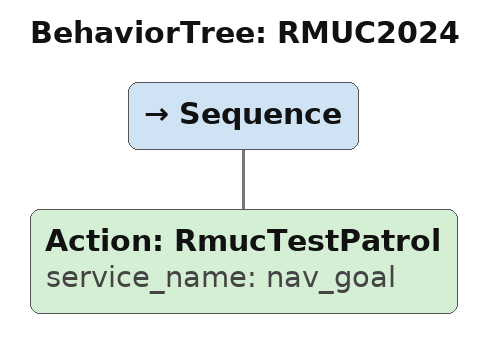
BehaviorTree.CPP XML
<?xml version="1.0"?>
<root main_tree_to_execute="RMUC2024">
  <!-- ///// 此树用于2024分区赛 ///// -->
  <BehaviorTree ID="RMUC2024">
    <Sequence>
      <Action ID="RmucTestPatrol" service_name="nav_goal"/>
    </Sequence>
  </BehaviorTree>

</root>
